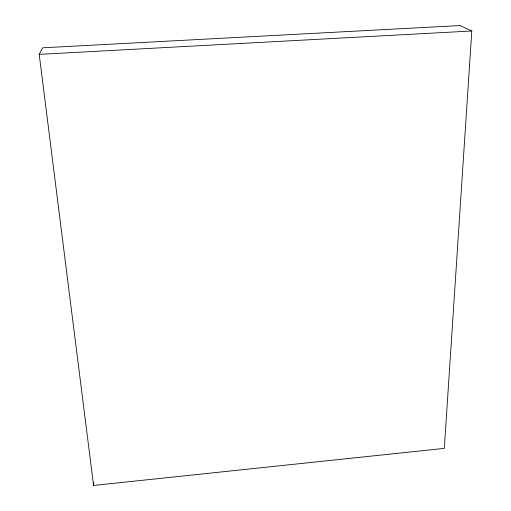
<?xml version="1.0" encoding="UTF-8"?>
<svg xmlns="http://www.w3.org/2000/svg" width="511" height="511" viewBox="0 0 511 511"><rect width="100%" height="100%" fill="white"/><g stroke="black" fill="none" stroke-linecap="round" stroke-linejoin="round"><path stroke-width="0.77" d="M471.8 30.979L444.315 448.377L93.577 485.45L39.2 54.377L42.675 47.81L460.117 25.55L471.8 30.979L39.2 54.377M93.577 485.45L93.788 482.295"/></g></svg>
